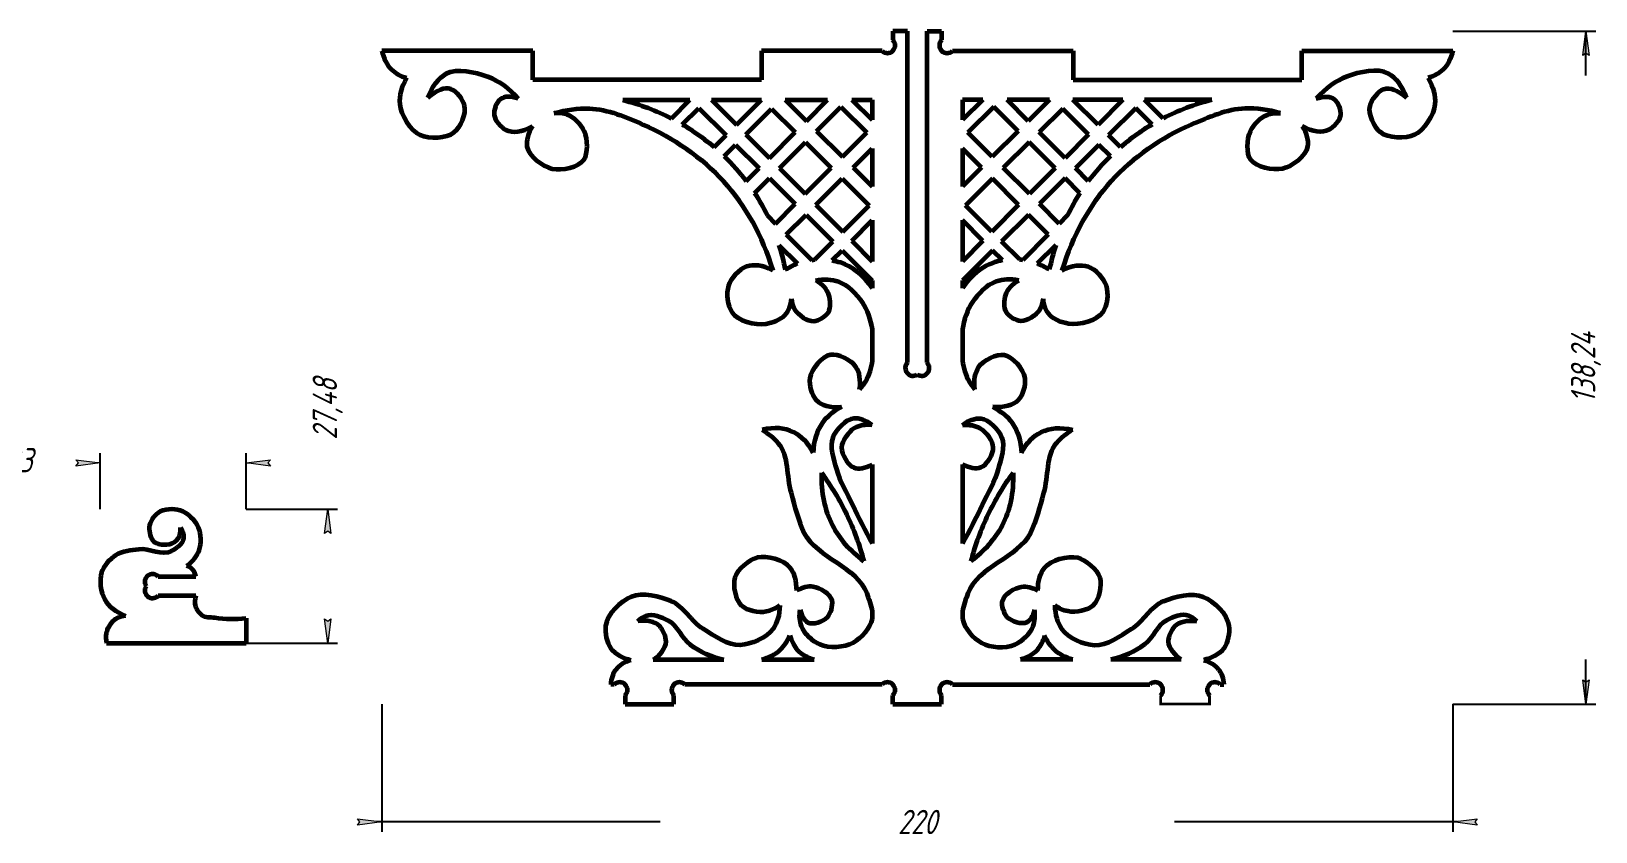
# Model space of a CAD drawing. Header units: millimetres. Extents: x -301 to 292, y 59 to 447.
# Drawn here: x -29.5 to 291.9, y 58.8 to 223.3 of the extents above; entities that cross this region are included whole.
import ezdxf

# ---------------------------------------------------------------- set-up
doc = ezdxf.new("R2010")
doc.units = ezdxf.units.MM
doc.linetypes.add('K5LT32775', pattern=[0])
doc.linetypes.add('K5LT_THIN', pattern=[0])
doc.styles.add('KDIMTEXTSTYLE', font='GOST_AU.SHX', dxfattribs={"width": 0.96, "oblique": 15, "height": 5})
doc.dimstyles.new('KDIMSTYLE (1.00)', dxfattribs={"dimtxt": 5, "dimasz": 1, "dimexe": 2, "dimexo": 0, "dimgap": 1, "dimtad": 1, "dimtxsty": 'KDIMTEXTSTYLE', "dimsah": 1, "dimcen": 0, "dimdle": 1, "dimadec": 0, "dimazin": 0, "dimtfac": 0.667, "dimtmove": 0, "dimatfit": 3, "dimfxl": 1, "dimtvp": 1, "dimtolj": 1, "dimtzin": 0, "dimarcsym": 0})

# ---------------------------------------------------------------- blocks, each defined once
blk = doc.blocks.new('KDIMARROW_01')
blk.add_hatch(color=0).paths.add_polyline_path([(0, 0), (-5, 0.658262491226197), (-4.5, 6e-16), (-5, -0.6582624912261956)])
at = {"color": 0, "linetype": 'K5LT_THIN', "lineweight": 18}
for p, q in [((-4.5, 6e-16), (-5, 0.658262491226197)), ((-5, 0.658262491226197), (0, 0)), ((0, 0), (-5, -0.6582624912261956)), ((-5, -0.6582624912261956), (-4.5, 6e-16)), ((0, 0), (-1, 0))]:
    blk.add_line(p, q, dxfattribs=at)

msp = doc.modelspace()

# ---------------------------------------------------------------- linework, layer by layer
at = {"color": 30, "linetype": 'K5LT32775', "lineweight": 60, "true_color": 0xff8000}
for p, q in [((150.4930655470614, 223.2713279595332), (147.4930655470614, 223.2713279595332)), ((147.4930655470614, 223.2713279595332), (147.4930655470614, 221.5163919898006)), ((150.4930655470614, 155.1962061867432), (150.4930655470614, 223.2713279595332)), ((154.4930655470615, 223.2713279595332), (157.4930655470614, 223.2713279595332)), ((154.4930655470615, 155.1962061867432), (154.4930655470615, 223.2713279595332)), ((157.4930655470614, 223.2713279595332), (157.4930655470614, 221.5163919898006)), ((73.49306554706146, 219.2713279595332), (42.49306554706141, 219.2713279595332)), ((73.49306554706143, 213.2713279595332), (73.49306554706143, 219.2713279595332)), ((145.2480015167941, 219.2713279595332), (120.4930655470614, 219.2713279595332)), ((120.4930655470614, 219.2713279595332), (120.4930655470614, 213.2713279595332)), ((159.7381295773287, 219.2713279595332), (184.4930655470614, 219.2713279595332)), ((184.4930655470614, 219.2713279595332), (184.4930655470614, 213.2713279595332)), ((231.4930655470614, 219.2713279595332), (262.4930655470615, 219.2713279595332)), ((231.4930655470614, 213.2713279595332), (231.4930655470614, 219.2713279595332)), ((120.4930655470614, 213.2713279595332), (73.49306554706143, 213.2713279595332)), ((184.4930655470614, 213.2713279595332), (231.4930655470614, 213.2713279595332)), ((92.00981490386613, 209.1689251183845), (105.7968675377206, 209.1689251183845)), ((101.9924777101435, 205.3645352908074), (105.7968675377206, 209.1689251183845)), ((110.2431396052326, 209.1689251183845), (115.353181532121, 204.0302822105621)), ((110.2431396052326, 209.1689251183845), (120.5168909907133, 209.1689251183845)), ((115.353181532121, 204.0302822105621), (120.5168909907133, 209.1689251183845)), ((125.3680191687915, 209.1689251183845), (134.0642975114872, 209.1689251183845)), ((125.3680191687915, 209.1689251183845), (129.7225059885646, 204.827133595462)), ((129.7225059885646, 204.827133595462), (134.0642975114872, 209.1689251183846)), ((139.0343223976061, 209.1689251183845), (143.2322419509072, 205.0884298882527)), ((139.0343223976061, 209.1689251183845), (143.2322419509072, 209.1689251183845)), ((143.2322419509072, 209.1689251183845), (143.2322419509072, 205.0884298882527)), ((161.7538891432157, 209.1689251183845), (161.7538891432157, 205.0884298882527)), ((165.9518086965168, 209.1689251183845), (161.7538891432157, 205.0884298882527)), ((165.9518086965168, 209.1689251183845), (161.7538891432157, 209.1689251183845)), ((179.6181119253314, 209.1689251183845), (170.9218335826357, 209.1689251183845)), ((175.2636251055582, 204.827133595462), (170.9218335826357, 209.1689251183846)), ((179.6181119253313, 209.1689251183845), (175.2636251055582, 204.827133595462)), ((194.7429914888903, 209.1689251183845), (184.4692401034096, 209.1689251183845)), ((189.6329495620019, 204.0302822105621), (184.4692401034096, 209.1689251183845)), ((194.7429914888903, 209.1689251183845), (189.6329495620019, 204.0302822105621)), ((212.9763161902567, 209.1689251183845), (199.1892635564023, 209.1689251183845)), ((202.9936533839794, 205.3645352908074), (199.1892635564023, 209.1689251183845)), ((104.2167977234007, 204.1363403039509), (107.5980916983819, 207.49478769802)), ((107.5980916983819, 207.49478769802), (113.2169412596774, 201.9044120365285)), ((117.2940798468236, 202.0785206590234), (122.571864968026, 207.3563057802258)), ((122.571864968026, 207.3563057802258), (127.4302210240545, 202.5348486309519)), ((131.8040277749541, 202.7516803857093), (136.7980766586615, 207.7457292694168)), ((136.7980766586615, 207.7457292694168), (142.1091553749869, 202.4862144241236)), ((168.1880544354614, 207.7457292694168), (162.876975719136, 202.4862144241236)), ((173.1821033191688, 202.7516803857093), (168.1880544354614, 207.7457292694168)), ((182.4142661260969, 207.3563057802258), (177.5559100700684, 202.5348486309519)), ((187.6920512472992, 202.0785206590234), (182.4142661260969, 207.3563057802258)), ((197.3880393957409, 207.49478769802), (191.7691898344455, 201.9044120365285)), ((200.7693333707222, 204.1363403039509), (197.388039395741, 207.49478769802)), ((122.1204797333744, 197.2251073402718), (127.4302210240545, 202.5348486309519)), ((131.8040277749541, 202.7516803857093), (137.0970403174872, 197.4740993666238)), ((137.0970403174872, 197.4740993666238), (142.1091553749869, 202.4862144241236)), ((167.8890907766357, 197.4740993666238), (162.8769757191359, 202.4862144241236)), ((173.1821033191688, 202.7516803857093), (167.8890907766357, 197.4740993666238)), ((182.8656513607485, 197.2251073402718), (177.5559100700684, 202.5348486309519)), ((110.7535349118964, 199.4529639719891), (113.2169412596774, 201.9044120365284)), ((112.8044669365159, 197.5889077487157), (115.1734135196889, 199.9578543318887)), ((115.1734135196889, 199.9578543318887), (120.0256145506279, 195.1302421575253)), ((117.2940798468236, 202.0785206590234), (122.1204797333744, 197.2251073402718)), ((124.1931668012183, 195.1408194119736), (129.5166316002631, 200.4642842110183)), ((129.5166316002631, 200.4642842110183), (134.8220756369077, 195.1991346860444)), ((175.4694994938598, 200.4642842110183), (170.1640554572152, 195.1991346860444)), ((180.7929642929046, 195.1408194119736), (175.4694994938598, 200.4642842110183)), ((187.6920512472992, 202.0785206590234), (182.8656513607485, 197.2251073402718)), ((189.812717574434, 199.9578543318887), (184.9605165434949, 195.1302421575253)), ((192.181664157607, 197.5889077487157), (189.812717574434, 199.9578543318887)), ((194.2325961822265, 199.4529639719891), (191.7691898344455, 201.9044120365284)), ((139.3078397889018, 195.2697453747177), (143.2322419509072, 199.2044208408121)), ((143.2322419509072, 199.2044208408121), (143.2322419509072, 191.3567846184324)), ((161.7538891432157, 199.2044208408121), (161.7538891432157, 191.3567846184324)), ((165.6782913052211, 195.2697453747177), (161.7538891432157, 199.2044208408121)), ((117.3657814239406, 192.470409030838), (120.0256145506279, 195.1302421575253)), ((119.0761003169397, 190.0237529276949), (122.1093818645281, 193.0570344752834)), ((122.1093818645281, 193.0570344752834), (127.4081044627316, 187.7851635118682)), ((124.1931668012183, 195.1408194119736), (129.4637139165928, 189.8407729657294)), ((129.4637139165928, 189.8407729657294), (134.8220756369077, 195.1991346860444)), ((131.6750925953158, 187.6170171675359), (137.041045845494, 192.9970174157512)), ((137.041045845494, 192.9970174157512), (142.5793236166417, 187.5008025137515)), ((139.3078397889018, 195.2697453747177), (143.2322419509072, 191.3567846184325)), ((165.6782913052211, 195.2697453747177), (161.7538891432157, 191.3567846184325)), ((167.9450852486289, 192.9970174157512), (162.4068074774812, 187.5008025137515)), ((173.3110384988071, 187.6170171675359), (167.9450852486289, 192.9970174157512)), ((175.5224171775301, 189.8407729657294), (170.1640554572151, 195.1991346860444)), ((180.7929642929046, 195.1408194119736), (175.5224171775301, 189.8407729657294)), ((182.8767492295947, 193.0570344752834), (177.5780266313913, 187.7851635118682)), ((185.9100307771831, 190.0237529276949), (182.8767492295947, 193.0570344752834)), ((187.6203496701822, 192.470409030838), (184.9605165434949, 195.1302421575253)), ((123.3593759623311, 183.7364350114677), (127.4081044627316, 187.7851635118682)), ((131.6750925953158, 187.6170171675359), (137.1791591186474, 182.082144301723)), ((137.1791591186474, 182.082144301723), (142.5793236166417, 187.5008025137515)), ((167.8069719754754, 182.082144301723), (162.4068074774812, 187.5008025137515)), ((173.3110384988071, 187.6170171675359), (167.8069719754754, 182.082144301723)), ((181.6267551317918, 183.7364350114677), (177.5780266313913, 187.7851635118682)), ((121.6470691200037, 185.4522377524239), (123.3593759623311, 183.7364350114677)), ((125.5826480540934, 181.508623818614), (129.6339832058022, 185.5705645597252)), ((129.6339832058022, 185.5705645597252), (135.168247261967, 180.0643457606019)), ((139.0276842439296, 180.2232729537247), (143.2322419509072, 184.4278306607023)), ((143.2322419509072, 184.4278306607022), (143.2322419509072, 175.9951822745066)), ((161.7538891432156, 184.4278306607022), (161.7538891432157, 175.9951822745066)), ((165.9584468501932, 180.2232729537247), (161.7538891432156, 184.4278306607023)), ((175.3521478883206, 185.5705645597252), (169.8178838321559, 180.0643457606019)), ((179.4034830400295, 181.508623818614), (175.3521478883206, 185.5705645597252)), ((183.3390619741192, 185.4522377524239), (181.6267551317918, 183.7364350114677)), ((125.5826480540934, 181.508623818614), (130.8096237899666, 176.2709765273536)), ((131.4596792238067, 176.3430771469685), (135.168247261967, 180.0643457606019)), ((139.0276842439296, 180.2232729537247), (143.2322419509072, 175.9951822745065)), ((165.9584468501932, 180.2232729537247), (161.7538891432156, 175.9951822745065)), ((173.5264518703161, 176.3430771469685), (169.8178838321559, 180.0643457606019)), ((179.4034830400295, 181.508623818614), (174.1765073041562, 176.2709765273536)), ((124.0687752165726, 179.3458431242214), (127.888828825078, 175.525789515716)), ((135.0129244595263, 176.2085131693213), (137.0232022111568, 178.2187909209518)), ((137.0232022111568, 178.2187909209519), (143.2322419509072, 172.0412159096124)), ((167.9629288829661, 178.2187909209519), (161.7538891432157, 172.0412159096124)), ((169.9732066345966, 176.2085131693213), (167.9629288829661, 178.2187909209518)), ((180.9173558775503, 179.3458431242214), (177.0973022690449, 175.525789515716)), ((143.2322419509072, 172.0412159096124), (143.2322419509072, 170.4552396399448)), ((161.7538891432157, 172.0412159096124), (161.7538891432157, 170.4552396399448)), ((143.2322419509072, 162.0355837820816), (143.2322419509072, 155.5526825336823)), ((161.7538891432157, 162.0355837820816), (161.7538891432157, 155.5526825336823)), ((143.2322419509072, 134.2664738221341), (143.2322419509072, 117.9849890675454)), ((161.7538891432156, 134.2664738221341), (161.7538891432156, 117.9849890675454)), ((-3.486180454923044, 111.2686771207435), (4.268755514809584, 111.2686771207435)), ((4.268755514809584, 107.2686771207435), (-3.486180454923096, 107.2686771207435)), ((143.2322419509072, 104.0861805386626), (143.2322419509072, 102.529125099317)), ((161.7538891432156, 104.0861805386626), (161.7538891432156, 102.529125099317)), ((14.59064658120744, 102.646709230409), (14.59064658120743, 97.56690494593823)), ((-14.08099157215085, 97.56690494593823), (14.59064658120744, 97.56690494593823)), ((98.26339753737079, 94.16909962837452), (112.7270287749948, 94.16909962837451)), ((120.5213562733238, 94.16909962837452), (131.3261912175128, 94.16909962837452)), ((184.4647748207991, 94.16909962837452), (173.6599398766101, 94.16909962837452)), ((206.7227335567521, 94.16909962837452), (192.2591023191281, 94.16909962837451)), ((90.24803596973271, 89.0361412371181), (89.51371091394401, 89.0361412371181)), ((92.4931, 86.79107720685082), (92.4931, 85.0361412371181)), ((102.4931, 85.0361412371181), (102.4931, 86.79107720685082)), ((145.2480015167941, 89.0361412371181), (104.7381640302673, 89.0361412371181)), ((147.4930655470614, 85.0361412371181), (147.4930655470614, 86.7910772068508)), ((157.4930655470615, 85.0361412371181), (157.4930655470615, 86.79107720685082)), ((159.7381295773287, 89.0361412371181), (200.2479670638558, 89.0361412371181)), ((214.7380951243902, 89.0361412371181), (215.4724201801789, 89.0361412371181)), ((92.4931, 85.0361412371181), (102.4931, 85.0361412371181)), ((147.4930655470614, 85.0361412371181), (157.4930655470615, 85.0361412371181))]:
    msp.add_line(p, q, dxfattribs=at)
at = {"color": 30, "linetype": 'K5LT32775', "true_color": 0xff8000, "const_width": 0.6}
msp.add_lwpolyline([(212.4930310941229, 86.79107720685084), (212.4930310941229, 85.0361412371181), (202.4930310941229, 85.0361412371181), (202.4930310941229, 86.79107720685083)], dxfattribs=at)
at = {"color": 30, "linetype": 'K5LT32775', "lineweight": 60, "true_color": 0xff8000}
for centre, radius, start, end in [((146.3705335319278, 220.3938599746669), 1.587499999999999, 225, 45), ((158.6155975621951, 220.3938599746669), 1.587499999999999, 134.9999999999999, 314.9999999999999), ((151.6155975621951, 154.0736741716096), 1.587500000000019, 134.9999999999999, 303.5548992548021), ((153.3705335319278, 154.0736741716096), 1.587500000000019, 236.4451007451979, 45.00000000000005), ((-4.608712470056759, 110.1461451056099), 1.587500000000019, 44.99999999999709, 213.5548992548024), ((-4.608712470056759, 108.3912091358771), 1.587500000000019, 146.4451007451976, 314.9999999999998), ((91.37056798486636, 87.91360922198446), 1.587499999999999, 315, 134.9999999999999), ((103.6156320151336, 87.91360922198446), 1.587499999999999, 45.00000000000005, 225), ((146.3705335319278, 87.91360922198446), 1.587499999999999, 315, 134.9999999999999), ((158.6155975621951, 87.91360922198446), 1.587499999999999, 45.00000000000005, 225), ((201.3704990789892, 87.91360922198446), 1.587499999999999, 315, 134.9999999999999), ((213.6155631092565, 87.91360922198446), 1.587499999999999, 45.00000000000005, 225)]:
    msp.add_arc(centre, radius, start, end, dxfattribs=at)
for points, knots in [([(42.49306554706141, 219.2713279595332), (42.83107385328685, 217.663054299454), (43.49940484641274, 216.3747143939455), (44.49805852643908, 215.4063082430077), (45.30732279338116, 214.6215552204983), (46.33350192696417, 214.0468949056918), (47.57659592718812, 213.6823272985883)], [0, 0, 0, 0, 1, 1, 1, 2, 2, 2, 2]), ([(262.4930655470615, 219.2713279595332), (262.155057240836, 217.663054299454), (261.4867262477101, 216.3747143939455), (260.4880725676838, 215.4063082430077), (259.6788083007417, 214.6215552204983), (258.6526291671587, 214.0468949056918), (257.4095351669347, 213.6823272985883)], [0, 0, 0, 0, 1, 1, 1, 2, 2, 2, 2]), ([(51.97206088089001, 209.6049782065884), (52.88107654155613, 212.019778464624), (54.13529538292568, 213.6730669373383), (55.73471740499861, 214.5648436247315), (57.91515294337657, 215.7805712780051), (61.65099103695303, 214.9209409229609), (64.20069458424291, 213.9662391777142), (66.53908934501612, 213.0906591278066), (68.64845739641032, 211.5798955234296), (70.52879873842554, 209.4339483645834)], [0, 0, 0, 0, 1, 1, 1, 2, 2, 2, 3, 3, 3, 3]), ([(253.0140702132329, 209.6049782065884), (252.1050545525667, 212.019778464624), (250.8508357111972, 213.6730669373383), (249.2514136891243, 214.5648436247315), (247.0709781507463, 215.7805712780051), (243.3351400571698, 214.9209409229609), (240.78543650988, 213.9662391777142), (238.4470417491067, 213.0906591278066), (236.3376736977125, 211.5798955234296), (234.4573323556973, 209.4339483645834)], [0, 0, 0, 0, 1, 1, 1, 2, 2, 2, 3, 3, 3, 3]), ([(47.57659592718812, 213.6823272985883), (46.47286781431632, 211.7919428369254), (45.99968458949434, 210.0052518679131), (46.15704625272224, 208.3222543915513), (46.3724386939885, 206.0186124012301), (48.36581367890051, 202.912694771016), (50.34727738184313, 201.9941502373687), (52.18288159755843, 201.143221595183), (55.83087316255632, 201.240169919926), (57.35950090404549, 202.5072397633835), (58.63695525291251, 203.5661135741298), (59.90118708351255, 206.3345585330942), (59.4973739291072, 207.9801947075415), (59.19261329881994, 209.2221679129132), (57.82221740194862, 211.0414840705505), (56.67538153602575, 211.4007915476402), (55.37335407324971, 211.8087210662859), (53.80558052153782, 211.2101166192686), (51.97206088089001, 209.6049782065884)], [0, 0, 0, 0, 1, 1, 1, 2, 2, 2, 3, 3, 3, 4, 4, 4, 5, 5, 5, 6, 6, 6, 6]), ([(257.4095351669347, 213.6823272985883), (258.5132632798066, 211.7919428369254), (258.9864465046285, 210.0052518679131), (258.8290848414006, 208.3222543915513), (258.6136924001344, 206.0186124012301), (256.6203174152224, 202.912694771016), (254.6388537122797, 201.9941502373687), (252.8032494965644, 201.143221595183), (249.1552579315666, 201.240169919926), (247.6266301900774, 202.5072397633835), (246.3491758412104, 203.5661135741298), (245.0849440106103, 206.3345585330942), (245.4887571650157, 207.9801947075415), (245.7935177953029, 209.2221679129132), (247.1639136921742, 211.0414840705505), (248.3107495580971, 211.4007915476402), (249.6127770208732, 211.8087210662859), (251.180550572585, 211.2101166192686), (253.0140702132329, 209.6049782065884)], [0, 0, 0, 0, 1, 1, 1, 2, 2, 2, 3, 3, 3, 4, 4, 4, 5, 5, 5, 6, 6, 6, 6]), ([(70.52879873842554, 209.4339483645834), (68.90460903948937, 209.9714222343297), (67.67889517178733, 209.9429172606622), (66.85165713531941, 209.3484334435809), (66.04800750255853, 208.7709011249275), (65.43122877952692, 207.0374230308196), (65.56893332028238, 206.0133515244847), (65.71664543300213, 204.9148564062631), (66.9739452989283, 203.536582714078), (67.9633511083515, 203.0203292893983), (69.3899987582098, 202.2759312597568), (71.2143170729291, 202.5324760227642), (73.43630605250945, 203.7899635784206)], [0, 0, 0, 0, 1, 1, 1, 2, 2, 2, 3, 3, 3, 4, 4, 4, 4]), ([(234.4573323556973, 209.4339483645834), (236.0815220546335, 209.9714222343297), (237.3072359223355, 209.9429172606622), (238.1344739588035, 209.3484334435809), (238.9381235915643, 208.7709011249275), (239.5549023145959, 207.0374230308196), (239.4171977738405, 206.0133515244847), (239.2694856611207, 204.9148564062631), (238.0121857951946, 203.536582714078), (237.0227799857714, 203.0203292893983), (235.5961323359131, 202.2759312597568), (233.7718140211938, 202.5324760227642), (231.5498250416134, 203.7899635784206)], [0, 0, 0, 0, 1, 1, 1, 2, 2, 2, 3, 3, 3, 4, 4, 4, 4]), ([(73.43630605250945, 203.7899635784206), (72.498358898433, 202.2249975741446), (72.12304292192442, 200.8290464530174), (72.31035812298376, 199.6021102150389), (72.60837464349305, 197.6500675273059), (75.50697965190346, 195.4707981811495), (77.47688418961758, 195.0294377192825), (79.41463837423242, 194.5952805987051), (82.98629307376342, 195.3734289106861), (84.00927346926954, 196.8703837890026), (84.89548305908701, 198.1671982485131), (84.83048386554441, 201.1168485633091), (84.06865882635728, 202.7495341406893), (83.43740296204788, 204.1023937767999), (82.02027350109032, 205.6176748443653), (80.56492275818033, 206.1344994946908), (79.76169802985493, 206.4197409331358), (78.87091767353874, 206.518716528282), (77.8925816892318, 206.4314262801296)], [0, 0, 0, 0, 1, 1, 1, 2, 2, 2, 3, 3, 3, 4, 4, 4, 5, 5, 5, 6, 6, 6, 6]), ([(77.8925816892318, 206.4314262801296), (80.33743132827158, 207.1498088564224), (82.75075697536454, 207.4722054154698), (85.13255863051072, 207.3986159572718), (88.90129581911691, 207.2821749735311), (92.70977121385096, 205.588719389319), (96.20199130459736, 204.07501454338), (102.2896261941351, 201.4363256311267), (108.2749043579915, 197.3153043486219), (112.6636129434463, 192.4592382354476), (117.2215488787963, 187.4159235995594), (120.5946372954148, 181.3111086483556), (122.7828781933015, 174.1447933818364)], [0, 0, 0, 0, 1, 1, 1, 2, 2, 2, 3, 3, 3, 4, 4, 4, 4]), ([(227.0935494048911, 206.4314262801296), (224.6486997658513, 207.1498088564224), (222.2353741187583, 207.4722054154698), (219.8535724636122, 207.3986159572718), (216.084835275006, 207.2821749735311), (212.2763598802719, 205.588719389319), (208.7841397895255, 204.07501454338), (202.6965048999878, 201.4363256311267), (196.7112267361313, 197.3153043486219), (192.3225181506766, 192.4592382354476), (187.7645822153265, 187.4159235995594), (184.3914937987081, 181.3111086483556), (182.2032529008213, 174.1447933818364)], [0, 0, 0, 0, 1, 1, 1, 2, 2, 2, 3, 3, 3, 4, 4, 4, 4]), ([(231.5498250416134, 203.7899635784206), (232.4877721956899, 202.2249975741446), (232.8630881721984, 200.8290464530174), (232.6757729711391, 199.6021102150389), (232.3777564506298, 197.6500675273059), (229.4791514422194, 195.4707981811495), (227.5092469045053, 195.0294377192825), (225.5714927198904, 194.5952805987051), (221.9998380203594, 195.3734289106861), (220.9768576248533, 196.8703837890026), (220.0906480350359, 198.1671982485131), (220.1556472285785, 201.1168485633091), (220.9174722677656, 202.7495341406893), (221.548728132075, 204.1023937767999), (222.9658575930326, 205.6176748443653), (224.4212083359425, 206.1344994946908), (225.2244330642679, 206.4197409331358), (226.1152134205841, 206.518716528282), (227.0935494048911, 206.4314262801296)], [0, 0, 0, 0, 1, 1, 1, 2, 2, 2, 3, 3, 3, 4, 4, 4, 5, 5, 5, 6, 6, 6, 6]), ([(104.2167977233963, 204.1363403039443), (105.0952170932282, 203.6185876321152), (105.9541402689812, 203.0721233634024), (106.7935672506552, 202.496947497806), (108.1453921864464, 201.5706762502128), (109.4743112860337, 200.5493731959687), (110.7535349118964, 199.452963971989)], [0, 0, 0, 0, 1, 1, 1, 2, 2, 2, 2]), ([(200.7693333707266, 204.1363403039443), (199.8909140008946, 203.6185876321152), (199.0319908251417, 203.0721233634024), (198.1925638434676, 202.496947497806), (196.8407389076764, 201.5706762502128), (195.5118198080891, 200.5493731959687), (194.2325961822265, 199.452963971989)], [0, 0, 0, 0, 1, 1, 1, 2, 2, 2, 2]), ([(122.7828781933015, 174.1447933818364), (120.7171142114028, 175.1860977437814), (118.9252113009173, 175.4408803646837), (117.4071694618451, 174.9091412445435), (115.9000347418711, 174.3812226659478), (114.2072620758925, 172.540332804998), (113.6955847913462, 170.9996053916179), (113.1747189315015, 169.4312099728768), (113.5188337205677, 166.8480006578664), (114.3884139298393, 165.5559478748862), (115.5638795391592, 163.8093998329391), (119.1351578972234, 162.8103293182168), (121.415680905984, 163.1805336857668), (122.7226954840777, 163.3927054127799), (124.3933416681501, 164.0175972471151), (125.2757289633029, 164.9620943276063), (126.0556048780916, 165.7968644208632), (126.5196668401601, 166.9055385031055), (126.6679148495083, 168.2881165743332)], [0, 0, 0, 0, 1, 1, 1, 2, 2, 2, 3, 3, 3, 4, 4, 4, 5, 5, 5, 6, 6, 6, 6]), ([(135.0129244722345, 176.2085131671617), (135.5854012168793, 176.1112276446194), (136.1392642960139, 175.9755909964049), (136.657921952833, 175.7999215654632), (139.2080103599069, 174.9362062159798), (141.399450359265, 173.1546455741403), (143.2322419509072, 170.4552396399448)], [0, 0, 0, 0, 1, 1, 1, 2, 2, 2, 2]), ([(169.9732066218883, 176.2085131671617), (169.4007298772436, 176.1112276446194), (168.8468667981089, 175.9755909964049), (168.3282091412899, 175.7999215654632), (165.778120734216, 174.9362062159798), (163.5866807348579, 173.1546455741403), (161.7538891432156, 170.4552396399448)], [0, 0, 0, 0, 1, 1, 1, 2, 2, 2, 2]), ([(182.2032529008213, 174.1447933818364), (184.2690168827201, 175.1860977437814), (186.0609197932055, 175.4408803646837), (187.5789616322778, 174.9091412445435), (189.0860963522517, 174.3812226659478), (190.7788690182304, 172.540332804998), (191.2905463027767, 170.9996053916179), (191.8114121626213, 169.4312099728768), (191.4672973735552, 166.8480006578664), (190.5977171642836, 165.5559478748862), (189.4222515549637, 163.8093998329391), (185.8509731968994, 162.8103293182168), (183.5704501881389, 163.1805336857668), (182.2634356100452, 163.3927054127799), (180.5927894259728, 164.0175972471151), (179.71040213082, 164.9620943276063), (178.9305262160313, 165.7968644208632), (178.4664642539628, 166.9055385031055), (178.3182162446146, 168.2881165743332)], [0, 0, 0, 0, 1, 1, 1, 2, 2, 2, 3, 3, 3, 4, 4, 4, 5, 5, 5, 6, 6, 6, 6]), ([(126.6679148518259, 168.2881165422585), (126.7300395046193, 167.4283318063759), (126.9588066802714, 166.6825682359406), (127.3542163787823, 166.0508258309527), (128.0797865080543, 164.8915891703953), (129.9288561594388, 163.6286446885457), (131.2142644361012, 163.72489943744), (132.2212984750112, 163.8003087920421), (133.7112338687445, 164.6639046289959), (134.233019968107, 165.5559478748862), (134.759805207717, 166.4565376291992), (134.6893612684564, 168.074970494622), (134.3319955593203, 169.1190691585651), (133.9314947189029, 170.2891937163993), (133.0407143979831, 171.2789496285323), (131.659654596561, 172.0883368949643)], [0, 0, 0, 0, 1, 1, 1, 2, 2, 2, 3, 3, 3, 4, 4, 4, 5, 5, 5, 5]), ([(131.659654596561, 172.0883368949643), (133.3630276525398, 172.3937046670862), (134.9084987730498, 172.3089814648551), (136.296067958091, 171.8341672882711), (138.214507667983, 171.1776938086073), (139.979372478114, 169.3422421575406), (141.145871927543, 167.6277046617057), (142.2303810804491, 166.033677670828), (142.8701523019995, 163.9597867719283), (143.2322419458964, 162.0355837847821)], [0, 0, 0, 0, 1, 1, 1, 2, 2, 2, 3, 3, 3, 3]), ([(173.3264764975618, 172.0883368949643), (171.6231034415831, 172.3937046670862), (170.0776323210731, 172.3089814648551), (168.6900631360319, 171.8341672882711), (166.7716234261399, 171.1776938086073), (165.0067586160088, 169.3422421575406), (163.8402591665799, 167.6277046617057), (162.7557500136738, 166.033677670828), (162.1159787921233, 163.9597867719283), (161.7538891482264, 162.0355837847821)], [0, 0, 0, 0, 1, 1, 1, 2, 2, 2, 3, 3, 3, 3]), ([(178.318216242297, 168.2881165422585), (178.2560915895036, 167.4283318063759), (178.0273244138514, 166.6825682359406), (177.6319147153406, 166.0508258309527), (176.9063445860686, 164.8915891703953), (175.0572749346841, 163.6286446885457), (173.7718666580217, 163.72489943744), (172.7648326191117, 163.8003087920421), (171.2748972253783, 164.6639046289959), (170.7531111260159, 165.5559478748862), (170.2263258864059, 166.4565376291992), (170.2967698256665, 168.074970494622), (170.6541355348026, 169.1190691585651), (171.05463637522, 170.2891937163993), (171.9454166961397, 171.2789496285323), (173.3264764975618, 172.0883368949643)], [0, 0, 0, 0, 1, 1, 1, 2, 2, 2, 3, 3, 3, 4, 4, 4, 5, 5, 5, 5]), ([(140.6509939714765, 149.6636348564908), (140.9079460579511, 151.6081715275756), (140.6440111480489, 153.1587891232507), (139.85918924177, 154.3154876435162), (138.9019730415992, 155.7262670234666), (136.1778113429638, 157.0339319923447), (134.6629707030715, 156.7898774238488), (132.9744065344324, 156.5178344189924), (130.65554272373, 153.849445555715), (130.4070202808994, 151.9895612500035), (130.225046528356, 150.6277119033127), (130.8019841441107, 148.476292378648), (131.743190762279, 147.4861718497981), (132.8303040662792, 146.3425619572421), (134.5788728443809, 145.8806758649133), (136.9888970965841, 146.1005135728118)], [0, 0, 0, 0, 1, 1, 1, 2, 2, 2, 3, 3, 3, 4, 4, 4, 5, 5, 5, 5]), ([(143.2322419482576, 155.552682519708), (142.9575093716286, 154.103752967928), (142.5881988089, 152.5696816820109), (141.8387010660361, 151.2967321115104), (141.5007424948248, 150.7227420999774), (141.1048401299716, 150.1783763483042), (140.6509939714765, 149.6636348564908)], [0, 0, 0, 0, 1, 1, 1, 2, 2, 2, 2]), ([(161.7538891458653, 155.552682519708), (162.0286217224942, 154.103752967928), (162.3979322852229, 152.5696816820109), (163.1474300280868, 151.2967321115104), (163.4853885992981, 150.7227420999774), (163.8812909641513, 150.1783763483042), (164.3351371226464, 149.6636348564908)], [0, 0, 0, 0, 1, 1, 1, 2, 2, 2, 2]), ([(164.3351371226464, 149.6636348564908), (164.0781850361718, 151.6081715275756), (164.3421199460739, 153.1587891232507), (165.1269418523529, 154.3154876435162), (166.0841580525237, 155.7262670234666), (168.808319751159, 157.0339319923447), (170.3231603910514, 156.7898774238488), (172.0117245596905, 156.5178344189924), (174.3305883703929, 153.849445555715), (174.5791108132235, 151.9895612500035), (174.7610845657669, 150.6277119033127), (174.1841469500121, 148.476292378648), (173.2429403318439, 147.4861718497981), (172.1558270278437, 146.3425619572421), (170.407258249742, 145.8806758649133), (167.9972339975387, 146.1005135728118)], [0, 0, 0, 0, 1, 1, 1, 2, 2, 2, 3, 3, 3, 4, 4, 4, 5, 5, 5, 5]), ([(136.9888970965841, 146.1005135728118), (135.2946931198532, 145.2429908699786), (133.9656750133439, 144.1410216466857), (133.0018427770565, 142.7946059029331), (131.8099100684674, 141.1295474996995), (131.1764662595315, 139.090650239687), (131.1015113502486, 136.6779141228954)], [0, 0, 0, 0, 1, 1, 1, 2, 2, 2, 2]), ([(167.9972339975387, 146.1005135728118), (169.6914379742697, 145.2429908699786), (171.0204560807789, 144.1410216466857), (171.9842883170664, 142.7946059029331), (173.1762210256555, 141.1295474996995), (173.8096648345914, 139.090650239687), (173.8846197438742, 136.6779141228954)], [0, 0, 0, 0, 1, 1, 1, 2, 2, 2, 2]), ([(131.1015113502486, 136.6779141228954), (130.0371029836667, 138.681463244732), (128.6910348896778, 140.0869166958086), (127.063307068282, 140.8942744761253), (125.2537431234655, 141.7918235077413), (123.0960751492774, 141.9501844599753), (120.5903031457178, 141.3693573328273)], [0, 0, 0, 0, 1, 1, 1, 2, 2, 2, 2]), ([(143.2322419509072, 142.3329845060184), (141.8727468064679, 143.3454352064679), (140.6204136064049, 143.8073212987967), (139.4752423507181, 143.7186427830047), (137.7921075306677, 143.5883060346986), (135.7737488763014, 141.3788787004726), (135.1203163373327, 139.7596191344725), (134.4013146269772, 137.9778737697542), (135.3314986753418, 135.3925508391462), (135.8626332714325, 133.3262057056077), (136.525709696665, 130.7465493350228), (138.0175808980476, 128.3838358993407), (139.1783155770782, 125.9525241602165), (140.4617605559075, 123.264179528217), (141.8130693471838, 120.6083344973267), (143.2322419509072, 117.9849890675454)], [0, 0, 0, 0, 1, 1, 1, 2, 2, 2, 3, 3, 3, 4, 4, 4, 5, 5, 5, 5]), ([(143.2322419509072, 142.3329845060184), (141.8021313278395, 142.4873065743368), (140.5992859233831, 142.2893553919102), (139.6237057375381, 141.7391309587386), (138.3385295073499, 141.0142952424737), (136.9766935775594, 139.0828113835248), (136.9513647747788, 137.7306195145997), (136.926018605659, 136.3775005342398), (138.219223307802, 134.0762095771534), (139.4752423507181, 133.6231324792476), (140.468316976757, 133.2649059283785), (141.72065017682, 133.479353042674), (143.2322419509072, 134.2664738221341)], [0, 0, 0, 0, 1, 1, 1, 2, 2, 2, 3, 3, 3, 4, 4, 4, 4]), ([(161.7538891432156, 142.3329845060184), (163.113384287655, 143.3454352064679), (164.365717487718, 143.8073212987967), (165.5108887434047, 143.7186427830047), (167.1940235634552, 143.5883060346986), (169.2123822178215, 141.3788787004726), (169.8658147567902, 139.7596191344725), (170.5848164671456, 137.9778737697542), (169.6546324187811, 135.3925508391462), (169.1234978226904, 133.3262057056077), (168.4604213974578, 130.7465493350228), (166.9685501960753, 128.3838358993407), (165.8078155170447, 125.9525241602165), (164.5243705382154, 123.264179528217), (163.1730617469391, 120.6083344973267), (161.7538891432156, 117.9849890675454)], [0, 0, 0, 0, 1, 1, 1, 2, 2, 2, 3, 3, 3, 4, 4, 4, 5, 5, 5, 5]), ([(161.7538891432156, 142.3329845060184), (163.1839997662833, 142.4873065743368), (164.3868451707397, 142.2893553919102), (165.3624253565848, 141.7391309587386), (166.647601586773, 141.0142952424737), (168.0094375165635, 139.0828113835248), (168.034766319344, 137.7306195145997), (168.0601124884639, 136.3775005342398), (166.7669077863208, 134.0762095771534), (165.5108887434048, 133.6231324792476), (164.5178141173659, 133.2649059283785), (163.2654809173028, 133.479353042674), (161.7538891432156, 134.2664738221341)], [0, 0, 0, 0, 1, 1, 1, 2, 2, 2, 3, 3, 3, 4, 4, 4, 4]), ([(173.8846197438742, 136.6779141228954), (174.9490281104562, 138.681463244732), (176.2950962044451, 140.0869166958086), (177.9228240258409, 140.8942744761253), (179.7323879706574, 141.7918235077413), (181.8900559448455, 141.9501844599753), (184.3958279484051, 141.3693573328273)], [0, 0, 0, 0, 1, 1, 1, 2, 2, 2, 2]), ([(120.5903031457178, 141.3693573328273), (121.9144151168676, 140.5939397332884), (123.0269461596891, 139.701728221432), (123.9192269861645, 138.6591777871803), (126.1207369782974, 136.086910032225), (125.5517111660145, 131.7840592187778), (126.5542187522992, 128.4010197304004), (127.3738863128668, 125.6349880687163), (127.9753883577425, 122.6762733933128), (129.2622576848197, 120.1758175022604), (131.9109650601626, 115.0292374874947), (140.132921798355, 113.2183963117235), (142.0911469771017, 107.8025450182556), (142.503414014969, 106.6623406155542), (143.045568347208, 105.3291326923605), (143.2322419509066, 104.0861805386627)], [0, 0, 0, 0, 1, 1, 1, 2, 2, 2, 3, 3, 3, 4, 4, 4, 5, 5, 5, 5]), ([(184.3958279484051, 141.3693573328273), (183.0717159772553, 140.5939397332884), (181.9591849344338, 139.701728221432), (181.0669041079584, 138.6591777871803), (178.8653941158255, 136.086910032225), (179.4344199281084, 131.7840592187778), (178.4319123418236, 128.4010197304004), (177.612244781256, 125.6349880687163), (177.0107427363803, 122.6762733933128), (175.7238734093032, 120.1758175022604), (173.0751660339602, 115.0292374874947), (164.8532092957678, 113.2183963117235), (162.8949841170212, 107.8025450182556), (162.4827170791539, 106.6623406155542), (161.9405627469148, 105.3291326923605), (161.7538891432163, 104.0861805386627)], [0, 0, 0, 0, 1, 1, 1, 2, 2, 2, 3, 3, 3, 4, 4, 4, 5, 5, 5, 5]), ([(132.8344842381007, 132.5291597213756), (132.6850343261557, 128.4888295756885), (133.4273512602555, 124.8927164282718), (135.0614350404001, 121.7408202791253), (136.5075243654794, 118.9515365040695), (138.6519955084343, 116.5101385874747), (141.4948484692649, 114.4166265293408)], [0, 0, 0, 0, 1, 1, 1, 2, 2, 2, 2]), ([(132.8344842381007, 132.5291597213756), (134.8304077814293, 129.8097125147405), (136.5459846957932, 126.9559163014236), (137.9812149811926, 123.9677710814247), (139.4434031702403, 120.9234995855608), (140.6146143329311, 117.7397847348661), (141.4948484692649, 114.4166265293408)], [0, 0, 0, 0, 1, 1, 1, 2, 2, 2, 2]), ([(172.1516468560222, 132.5291597213756), (172.3010967679672, 128.4888295756885), (171.5587798338674, 124.8927164282718), (169.9246960537228, 121.7408202791253), (168.4786067286435, 118.9515365040695), (166.3341355856886, 116.5101385874747), (163.4912826248579, 114.4166265293408)], [0, 0, 0, 0, 1, 1, 1, 2, 2, 2, 2]), ([(172.1516468560222, 132.5291597213756), (170.1557233126936, 129.8097125147405), (168.4401463983296, 126.9559163014236), (167.0049161129303, 123.9677710814247), (165.5427279238826, 120.9234995855608), (164.3715167611918, 117.7397847348661), (163.4912826248579, 114.4166265293408)], [0, 0, 0, 0, 1, 1, 1, 2, 2, 2, 2]), ([(2.456700891118949, 113.4232676410113), (3.700536305281897, 114.3650704870217), (4.537192552727806, 115.440771376595), (4.966669633456675, 116.6503703097313), (5.45650979288273, 118.0299785841553), (5.4093985287224, 119.9941539587153), (4.84714731239297, 121.3117408312156), (4.225054182743042, 122.7695620280294), (2.561885985301247, 124.3644748016933), (1.062273812042434, 124.8177289157509), (-0.2651911212192901, 125.2189519472768), (-2.380099867011694, 125.1490313916902), (-3.479574388378218, 124.3396396314961), (-4.318489861475927, 123.7220616356178), (-5.180742489128527, 122.4052220095611), (-5.272409204333734, 121.3515816049035), (-5.353941639009054, 120.4144271833481), (-5.005321032494191, 118.9821021940421), (-4.316230635824123, 118.4033643519989), (-3.725340495503091, 117.9071007466047), (-2.562715125895033, 117.7092174207515), (-1.726580346110595, 117.8057527466804), (-1.002412147114813, 117.8893610533883), (-0.0939401195429497, 118.2182173774722), (0.3849806593481233, 118.7220905415021), (0.9463355868380683, 119.3126927787093), (1.198660486861438, 120.1759095419472), (1.141955359418233, 121.3117408312156)], [0, 0, 0, 0, 1, 1, 1, 2, 2, 2, 3, 3, 3, 4, 4, 4, 5, 5, 5, 6, 6, 6, 7, 7, 7, 8, 8, 8, 9, 9, 9, 9]), ([(1.141955359418233, 121.3117408312156), (1.660745294286414, 120.4264051416359), (1.859949162725915, 119.6295896678779), (1.739566964736738, 118.9212944099416), (1.566145801032229, 117.9009326793081), (0.1859447048563737, 116.9326730831084), (-0.7704017776009877, 116.4113256676039), (-2.566182927893411, 115.432364717059), (-5.242599319787692, 117.0668351963752), (-7.423810983480358, 116.8097334044829), (-9.023851663800604, 116.6211348686972), (-10.86664543365591, 116.4575740600111), (-12.16486305234051, 115.6145101938459), (-13.38253004486352, 114.823755987738), (-14.62226989715452, 113.4014359847073), (-15.07323953155724, 112.0686813356227), (-15.62575677296693, 110.4358221229101), (-15.26063385368307, 107.9897400940154), (-14.39594637886293, 106.4909730193166), (-13.57049461114583, 105.0602133897018), (-12.16278727417335, 103.9579519843365), (-10.17282436794548, 103.1841888032209)], [0, 0, 0, 0, 1, 1, 1, 2, 2, 2, 3, 3, 3, 4, 4, 4, 5, 5, 5, 6, 6, 6, 7, 7, 7, 7]), ([(4.268755514809584, 111.2686771207435), (4.154375403343074, 111.9234998664853), (3.895643900741333, 112.4424928381351), (3.492561007004362, 112.8256560356928), (3.215482640813188, 113.0890416430045), (2.87019593551805, 113.288245511444), (2.456700891118949, 113.4232676410113)], [0, 0, 0, 0, 1, 1, 1, 2, 2, 2, 2]), ([(127.7185339567625, 108.3388469975969), (127.7163384309831, 110.3219633794727), (127.2709482705232, 111.8725809751478), (126.3823634753829, 112.9906997846222), (125.0777566146611, 114.6323050404403), (121.5987122569294, 115.6333164030277), (119.6025354772715, 115.1186749957083), (117.8696363208588, 114.6719101251381), (115.5040064015505, 112.7020527176613), (115.0001704858529, 111.0111879603561), (114.5178379494607, 109.3924881779918), (115.1552738004884, 106.4076987617769), (116.3858287628391, 105.2706036699844), (117.4864705811855, 104.2535549011327), (119.8889642606509, 103.7607639301504), (121.532559505931, 104.0828965754248), (122.4628987057137, 104.2652362532068), (123.3701749585023, 104.6776345499289), (124.2543882642969, 105.3200914655911)], [0, 0, 0, 0, 1, 1, 1, 2, 2, 2, 3, 3, 3, 4, 4, 4, 5, 5, 5, 6, 6, 6, 6]), ([(177.2675971373603, 108.3388469975969), (177.2697926631398, 110.3219633794727), (177.7151828235996, 111.8725809751478), (178.6037676187399, 112.9906997846222), (179.9083744794617, 114.6323050404403), (183.3874188371935, 115.6333164030277), (185.3835956168513, 115.1186749957083), (187.1164947732641, 114.6719101251381), (189.4821246925723, 112.7020527176613), (189.98596060827, 111.0111879603561), (190.4682931446622, 109.3924881779918), (189.8308572936345, 106.4076987617769), (188.6003023312837, 105.2706036699844), (187.4996605129374, 104.2535549011327), (185.097166833472, 103.7607639301504), (183.4535715881919, 104.0828965754248), (182.5232323884092, 104.2652362532068), (181.6159561356206, 104.6776345499289), (180.731742829826, 105.3200914655911)], [0, 0, 0, 0, 1, 1, 1, 2, 2, 2, 3, 3, 3, 4, 4, 4, 5, 5, 5, 6, 6, 6, 6]), ([(4.268755514809584, 107.2686771207435), (4.037285658672813, 106.4854824934895), (4.019515932670841, 105.7671572160826), (4.215446336803668, 105.1137012885228), (4.415453666426187, 104.4466482312105), (4.928279443999967, 103.7107766705574), (5.483526366675241, 103.3153332461595), (6.171516238040439, 102.825351114655), (7.261420783771675, 102.915012734138), (8.158022429677098, 102.7850452336678), (10.27381409987177, 102.4783492152667), (12.41802215038188, 102.4322372141804), (14.59064658120744, 102.646709230409)], [0, 0, 0, 0, 1, 1, 1, 2, 2, 2, 3, 3, 3, 4, 4, 4, 4]), ([(124.2543882642969, 105.3200914655911), (124.2038241765309, 103.3528144510059), (123.7353398789977, 101.7362128761473), (122.8489353716972, 100.4702867410153), (121.5248370666959, 98.57926448652553), (118.3579205029661, 97.24548912327514), (116.0790046636943, 97.14470674410157), (113.5721792611503, 97.03384533189521), (110.7913738822512, 99.01457714642049), (108.4776789564629, 100.4702867410153), (106.0598863608373, 101.9914915636405), (104.4793813247949, 105.0850018416544), (101.945289676811, 106.1712810214388), (99.5359443551938, 107.2040856802072), (96.02118282669369, 107.9612008381961), (93.75011039870219, 107.062061377755), (91.55991674453756, 106.1949426032962), (88.76234429269223, 103.4794451462163), (88.4648136178929, 101.1235256689805), (88.28473257689464, 99.69760065383747), (88.65772862654572, 97.61319384393185), (89.53375004547229, 96.43208245904863), (90.3960533639648, 95.26946674590538), (92.15808528929615, 94.4288571715379), (93.63133968423037, 94.0566681756137)], [0, 0, 0, 0, 1, 1, 1, 2, 2, 2, 3, 3, 3, 4, 4, 4, 5, 5, 5, 6, 6, 6, 7, 7, 7, 8, 8, 8, 8]), ([(128.4087601603961, 104.3819483140792), (128.7487078347186, 103.0542617330102), (129.2774452994761, 102.1957649541568), (129.9949725546686, 101.8064579775187), (130.9772982936994, 101.2734799466937), (133.1794856381673, 101.9723326110783), (134.0034839988074, 102.8457016852584), (134.7109119642537, 103.5955159285185), (135.2069189460652, 105.3069326246143), (134.9932399109405, 106.2603595821175), (134.7017364811276, 107.5610357482469), (132.5448301674917, 108.9486756489698), (131.0837040580149, 109.1306517273033), (130.0422288700202, 109.2603623451369), (128.9205055029361, 108.9964274352347), (127.7185339567625, 108.3388469975969)], [0, 0, 0, 0, 1, 1, 1, 2, 2, 2, 3, 3, 3, 4, 4, 4, 5, 5, 5, 5]), ([(176.5773709337268, 104.3819483140792), (176.2374232594043, 103.0542617330102), (175.7086857946468, 102.1957649541568), (174.9911585394543, 101.8064579775187), (174.0088328004234, 101.2734799466937), (171.8066454559556, 101.9723326110783), (170.9826470953155, 102.8457016852584), (170.2752191298692, 103.5955159285185), (169.7792121480577, 105.3069326246143), (169.9928911831824, 106.2603595821175), (170.2843946129953, 107.5610357482469), (172.4413009266312, 108.9486756489698), (173.902427036108, 109.1306517273033), (174.9439022241026, 109.2603623451369), (176.0656255911867, 108.9964274352347), (177.2675971373603, 108.3388469975969)], [0, 0, 0, 0, 1, 1, 1, 2, 2, 2, 3, 3, 3, 4, 4, 4, 5, 5, 5, 5]), ([(180.731742829826, 105.3200914655911), (180.782306917592, 103.3528144510059), (181.2507912151252, 101.7362128761473), (182.1371957224256, 100.4702867410153), (183.4612940274269, 98.57926448652553), (186.6282105911568, 97.24548912327514), (188.9071264304286, 97.14470674410157), (191.4139518329725, 97.03384533189521), (194.1947572118717, 99.01457714642049), (196.5084521376599, 100.4702867410153), (198.9262447332856, 101.9914915636405), (200.506749769328, 105.0850018416544), (203.0408414173119, 106.1712810214388), (205.4501867389291, 107.2040856802072), (208.9649482674292, 107.9612008381961), (211.2360206954207, 107.062061377755), (213.4262143495853, 106.1949426032962), (216.2237868014306, 103.4794451462163), (216.52131747623, 101.1235256689805), (216.7013985172282, 99.69760065383747), (216.3284024675771, 97.61319384393185), (215.4523810486506, 96.43208245904863), (214.5900777301581, 95.26946674590538), (212.8280458048267, 94.4288571715379), (211.3547914098925, 94.0566681756137)], [0, 0, 0, 0, 1, 1, 1, 2, 2, 2, 3, 3, 3, 4, 4, 4, 5, 5, 5, 6, 6, 6, 7, 7, 7, 8, 8, 8, 8]), ([(-10.17282436794548, 103.1841888032209), (-11.22017472624352, 103.0307931264203), (-12.06936037579833, 102.6602941854579), (-12.72038131660992, 102.0726919803337), (-13.39308738940138, 101.4655170847305), (-13.92153601514265, 100.4646273492062), (-14.1037412942273, 99.55574535439094), (-14.22992300507178, 98.92632185119902), (-14.22233976437963, 98.26337504838143), (-14.08099157215085, 97.56690494593823)], [0, 0, 0, 0, 1, 1, 1, 2, 2, 2, 3, 3, 3, 3]), ([(95.05658825463257, 102.0736913823844), (95.58425309689005, 102.5908279762145), (96.14071551134649, 102.9575880463074), (96.72597549800187, 103.1739715926632), (98.09441190237197, 103.6799127622146), (99.97327779804223, 102.8842444757091), (101.3035964097189, 102.2254555478931), (103.2226757285522, 101.2751056123579), (104.0721880185367, 98.54511476691631), (105.8399774934025, 97.23543635584114), (107.8161670113724, 95.77136340785914), (110.1118507719032, 94.74925116537027), (112.7270287749948, 94.16909962837452)], [0, 0, 0, 0, 1, 1, 1, 2, 2, 2, 3, 3, 3, 4, 4, 4, 4]), ([(143.2322419509063, 102.5291250993123), (142.8674109233489, 100.6695479273405), (140.995170102099, 98.51876194488709), (139.3119121549583, 97.61201733706339), (137.4782708550207, 96.62426357999624), (134.3770507646284, 96.40047222940771), (132.4707187466055, 97.25570518037836), (130.9843385020581, 97.92253622071688), (129.2727503945366, 99.45751995031206), (128.6938098857441, 101.0326140412398), (128.3294688583184, 102.0238582030581), (128.2344522832024, 103.1403029606712), (128.4087601603961, 104.3819483140792)], [0, 0, 0, 0, 1, 1, 1, 2, 2, 2, 3, 3, 3, 4, 4, 4, 4]), ([(161.7538891432166, 102.5291250993123), (162.1187201707739, 100.6695479273405), (163.9909609920239, 98.51876194488709), (165.6742189391645, 97.61201733706339), (167.5078602391022, 96.62426357999624), (170.6090803294945, 96.40047222940771), (172.5154123475173, 97.25570518037836), (174.0017925920648, 97.92253622071688), (175.7133806995863, 99.45751995031206), (176.2923212083788, 101.0326140412398), (176.6566622358044, 102.0238582030581), (176.7516788109205, 103.1403029606712), (176.5773709337268, 104.3819483140792)], [0, 0, 0, 0, 1, 1, 1, 2, 2, 2, 3, 3, 3, 4, 4, 4, 4]), ([(209.9295428394903, 102.0736913823844), (209.4018779972328, 102.5908279762145), (208.8454155827764, 102.9575880463074), (208.260155596121, 103.1739715926632), (206.8917191917509, 103.6799127622146), (205.0128532960806, 102.8842444757091), (203.682534684404, 102.2254555478931), (201.7634553655707, 101.2751056123579), (200.9139430755861, 98.54511476691631), (199.1461536007204, 97.23543635584114), (197.1699640827505, 95.77136340785914), (194.8742803222197, 94.74925116537027), (192.2591023191281, 94.16909962837452)], [0, 0, 0, 0, 1, 1, 1, 2, 2, 2, 3, 3, 3, 4, 4, 4, 4]), ([(98.26339756846613, 94.1690996451831), (99.44807017100807, 94.80947391480895), (100.8312874312592, 96.5354766809893), (100.8763532492316, 97.85733102915451), (100.91033001703, 98.85392534989842), (100.2890846148704, 100.2890887648162), (99.5698753933012, 101.004754954805), (98.59100701450842, 101.9788011462911), (97.08657796828555, 102.3351132888176), (95.05658825463257, 102.0736913823844)], [0, 0, 0, 0, 1, 1, 1, 2, 2, 2, 3, 3, 3, 3]), ([(206.7227335256567, 94.1690996451831), (205.5380609231148, 94.80947391480895), (204.1548436628636, 96.5354766809893), (204.1097778448913, 97.85733102915451), (204.0758010770929, 98.85392534989842), (204.6970464792524, 100.2890887648162), (205.4162557008217, 101.004754954805), (206.3951240796144, 101.9788011462911), (207.8995531258373, 102.3351132888176), (209.9295428394903, 102.0736913823844)], [0, 0, 0, 0, 1, 1, 1, 2, 2, 2, 3, 3, 3, 3]), ([(120.5213562733238, 94.16909962837452), (122.0160876540521, 94.54489939221016), (123.2670291044012, 95.19585318239764), (124.2741806243711, 96.12196099893698), (125.1428816620158, 96.92075919885683), (125.8302121292405, 97.92426168100499), (126.3361720260455, 99.13246844538153)], [0, 0, 0, 0, 1, 1, 1, 2, 2, 2, 2]), ([(126.3361720260455, 99.13246844538153), (126.645564674362, 97.92403651540629), (127.1679358294528, 96.92053403325812), (127.903285491318, 96.12196099893698), (128.7571157830102, 95.19472069110495), (129.8980843586034, 94.54376690091745), (131.3261912180974, 94.16909962837452)], [0, 0, 0, 0, 1, 1, 1, 2, 2, 2, 2]), ([(178.6499590680774, 99.13246844538153), (178.3405664197608, 97.92403651540629), (177.81819526467, 96.92053403325812), (177.0828456028049, 96.12196099893698), (176.2290153111126, 95.19472069110495), (175.0880467355195, 94.54376690091745), (173.6599398760255, 94.16909962837452)], [0, 0, 0, 0, 1, 1, 1, 2, 2, 2, 2]), ([(184.4647748207991, 94.16909962837452), (182.9700434400708, 94.54489939221016), (181.7191019897217, 95.19585318239764), (180.7119504697517, 96.12196099893698), (179.8432494321071, 96.92075919885683), (179.1559189648823, 97.92426168100499), (178.6499590680774, 99.13246844538153)], [0, 0, 0, 0, 1, 1, 1, 2, 2, 2, 2]), ([(93.6313396845267, 94.05666817553883), (92.30124137815558, 93.67880796848947), (91.29169030766394, 93.04536415955351), (90.6026864730517, 92.156336748731), (89.96584818865668, 91.33461898368114), (89.60285633562076, 90.29455381314351), (89.51371091394401, 89.0361412371181)], [0, 0, 0, 0, 1, 1, 1, 2, 2, 2, 2]), ([(211.3547914095962, 94.05666817553883), (212.6848897159672, 93.67880796848947), (213.6944407864589, 93.04536415955351), (214.3834446210712, 92.156336748731), (215.0202829054662, 91.33461898368114), (215.3832747585021, 90.29455381314351), (215.4724201801789, 89.0361412371181)], [0, 0, 0, 0, 1, 1, 1, 2, 2, 2, 2])]:
    msp.add_open_spline(points, degree=3, knots=knots, dxfattribs=at)
for points in [[(92.00981490386613, 209.1689251183845), (95.56346654449328, 208.2337635783711), (98.89102081321498, 206.9656336357902), (101.9924777100312, 205.364535290642)], [(212.9763161902567, 209.1689251183845), (209.4226645496296, 208.2337635783711), (206.0951102809079, 206.9656336357902), (202.9936533840917, 205.364535290642)], [(112.8044669316521, 197.5889077534029), (114.4680030018736, 195.9857670740228), (116.011258651929, 194.2626296091125), (117.3657814239224, 192.4704090308313)], [(192.1816641624708, 197.5889077534029), (190.5181280922494, 195.9857670740228), (188.9748724421939, 194.2626296091125), (187.6203496702004, 192.4704090308313)], [(119.0761003169397, 190.0237529276949), (120.0222439784331, 188.5613405300075), (120.8792335794544, 187.0375021382506), (121.6470691200036, 185.452237752424)], [(185.9100307771832, 190.0237529276949), (184.9638871156898, 188.5613405300075), (184.1068975146685, 187.0375021382506), (183.3390619741192, 185.452237752424)], [(124.0687752165919, 179.3458431241604), (124.5849913896608, 177.7144517458171), (125.0224609905034, 176.0288049981394), (125.3811840191194, 174.2889028811271)], [(180.917355877531, 179.3458431241604), (180.401139704462, 177.7144517458171), (179.9636701036195, 176.0288049981394), (179.6049470750035, 174.2889028811271)], [(125.3811840191194, 174.2889028811271), (126.2031805918604, 174.7912952687321), (127.0390621944809, 175.2035908094792), (127.8888288269809, 175.5257895033683)], [(130.8096237899598, 176.2709765273527), (131.0235967888983, 176.2999369764935), (131.2405799191786, 176.3240007186757), (131.4596792238293, 176.3430771469151)], [(174.1765073041631, 176.2709765273527), (173.9625343052247, 176.2999369764935), (173.7455511749443, 176.3240007186757), (173.5264518702936, 176.3430771469151)], [(179.6049470750035, 174.2889028811271), (178.7829505022625, 174.7912952687321), (177.947068899642, 175.2035908094792), (177.0973022671419, 175.5257895033683)]]:
    msp.add_open_spline(points, degree=3, dxfattribs=at)

# ---------------------------------------------------------------- dimensions: what is measured, and where the dimension line sits
at = {"color": 7}
for base, p1, p2, location in [((289.8543002862112, 223.2713279595332), (262.4930655470615, 85.0361412371181), (262.4930655470614, 223.2713279595332), (289.8543002862113, 154.1537345983257)), ((31.37227618331275, 125.043815607122), (14.59064658120743, 97.56690494593823), (14.59064658120744, 125.043815607122), (31.37227618331275, 145.622148508123))]:
    msp.add_linear_dim(base=base, p1=p1, p2=p2, angle=90, location=location, dimstyle='KDIMSTYLE (1.00)', override={"dimexo": 0, "dimpost": '\\H5.0;\\W0.965;\\Q15;<>', "dimblk1": 'KDIMARROW_01', "dimblk2": 'KDIMARROW_01', "dimse1": 0, "dimse2": 0, "dimclrt": 7, "dimtolj": 1}, dxfattribs=at).render()
for base, p1, p2, location in [((-15.33498186309158, 134.5610265248998), (14.59064658120744, 125.043815607122), (-15.33498186309158, 125.043815607122), (-35.51643938262283, 134.5610265248998)), ((42.49306554706141, 60.79375630271704), (262.4930655470615, 85.0361412371181), (42.49306554706141, 85.0361412371181), (152.4930655470614, 60.79375630271704))]:
    msp.add_linear_dim(base=base, p1=p1, p2=p2, location=location, dimstyle='KDIMSTYLE (1.00)', override={"dimexo": 0, "dimpost": '\\H5.0;\\W0.965;\\Q15;<>', "dimblk1": 'KDIMARROW_01', "dimblk2": 'KDIMARROW_01', "dimse1": 0, "dimse2": 0, "dimclrt": 7, "dimtolj": 1}, dxfattribs=at).render()

doc.saveas('drawing.dxf')
